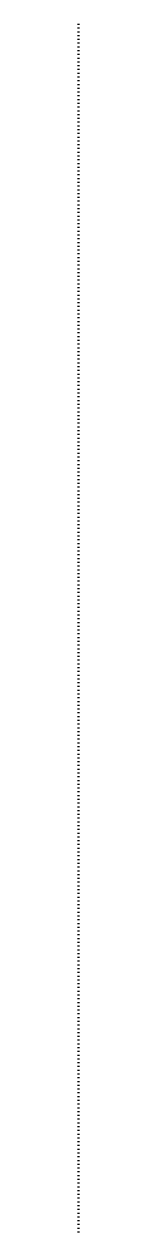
# Model space of a CAD drawing. Extents: x -13000 to 3070, y -38812 to 10330.
# Drawn here: x -13000 to -12999, y 0 to 642 of the extents above; entities that cross this region are included whole.
import ezdxf

# ---------------------------------------------------------------- set-up
doc = ezdxf.new("R2010")
doc.units = 0
for name, color, linetype in [('8', 7, 'Continuous'), ('BARRA DE ANCORAGEM', 7, 'Continuous'), ('CARIMBO', 255, 'Continuous'), ('Demarcação 2', 7, 'Continuous'), ('Escoras', 224, 'Continuous'), ('Folhas', 255, 'Continuous'), ('Forcador', 224, 'Continuous'), ('GARFOS', 7, 'Continuous'), ('material do compensado', 7, 'Continuous'), ('NOMENCLATURA', 7, 'Continuous'), ('SARR_3.5x7', 81, 'Continuous'), ('texto', 7, 'Continuous'), ('Vigas', 7, 'Continuous')]:
    doc.layers.add(name, color=color, linetype=linetype)

msp = doc.modelspace()

# ---------------------------------------------------------------- linework, layer by layer
at = {"layer": '8'}
for p, q in [((-13000, 20), (-12999, 20)), ((-13000, 18), (-12999, 18)), ((-13000, 16), (-12999, 16)), ((-13000, 14), (-12999, 14)), ((-13000, 12), (-12999, 12)), ((-13000, 10), (-12999, 10)), ((-13000, 8), (-12999, 8)), ((-13000, 6), (-12999, 6)), ((-13000, 4), (-12999, 4)), ((-13000, 2), (-12999, 2)), ((-13000, 0), (-12999, 0))]:
    msp.add_line(p, q, dxfattribs=at)
at = {"layer": 'BARRA DE ANCORAGEM'}
for p, q in [((-13000, 20), (-12999, 20)), ((-13000, 18), (-12999, 18)), ((-13000, 16), (-12999, 16)), ((-13000, 14), (-12999, 14)), ((-13000, 12), (-12999, 12)), ((-13000, 10), (-12999, 10)), ((-13000, 8), (-12999, 8)), ((-13000, 6), (-12999, 6)), ((-13000, 4), (-12999, 4)), ((-13000, 2), (-12999, 2)), ((-13000, 0), (-12999, 0))]:
    msp.add_line(p, q, dxfattribs=at)
at = {"layer": 'CARIMBO'}
for p, q in [((-13000, 174), (-12999, 174)), ((-13000, 172), (-12999, 172)), ((-13000, 170), (-12999, 170)), ((-13000, 168), (-12999, 168)), ((-13000, 166), (-12999, 166)), ((-13000, 164), (-12999, 164)), ((-13000, 162), (-12999, 162)), ((-13000, 160), (-12999, 160)), ((-13000, 158), (-12999, 158)), ((-13000, 156), (-12999, 156)), ((-13000, 154), (-12999, 154)), ((-13000, 152), (-12999, 152)), ((-13000, 150), (-12999, 150)), ((-13000, 148), (-12999, 148)), ((-13000, 146), (-12999, 146)), ((-13000, 144), (-12999, 144)), ((-13000, 142), (-12999, 142)), ((-13000, 140), (-12999, 140)), ((-13000, 138), (-12999, 138)), ((-13000, 136), (-12999, 136)), ((-13000, 134), (-12999, 134)), ((-13000, 132), (-12999, 132)), ((-13000, 130), (-12999, 130)), ((-13000, 128), (-12999, 128)), ((-13000, 126), (-12999, 126)), ((-13000, 124), (-12999, 124)), ((-13000, 122), (-12999, 122)), ((-13000, 120), (-12999, 120)), ((-13000, 118), (-12999, 118)), ((-13000, 116), (-12999, 116)), ((-13000, 114), (-12999, 114)), ((-13000, 112), (-12999, 112)), ((-13000, 110), (-12999, 110)), ((-13000, 108), (-12999, 108)), ((-13000, 106), (-12999, 106)), ((-13000, 104), (-12999, 104)), ((-13000, 102), (-12999, 102)), ((-13000, 100), (-12999, 100)), ((-13000, 98), (-12999, 98)), ((-13000, 96), (-12999, 96)), ((-13000, 94), (-12999, 94)), ((-13000, 92), (-12999, 92)), ((-13000, 90), (-12999, 90)), ((-13000, 88), (-12999, 88)), ((-13000, 86), (-12999, 86)), ((-13000, 84), (-12999, 84)), ((-13000, 82), (-12999, 82)), ((-13000, 80), (-12999, 80)), ((-13000, 78), (-12999, 78)), ((-13000, 76), (-12999, 76)), ((-13000, 74), (-12999, 74)), ((-13000, 72), (-12999, 72)), ((-13000, 70), (-12999, 70)), ((-13000, 68), (-12999, 68)), ((-13000, 66), (-12999, 66)), ((-13000, 64), (-12999, 64)), ((-13000, 62), (-12999, 62)), ((-13000, 60), (-12999, 60)), ((-13000, 58), (-12999, 58)), ((-13000, 56), (-12999, 56)), ((-13000, 54), (-12999, 54)), ((-13000, 52), (-12999, 52)), ((-13000, 50), (-12999, 50)), ((-13000, 48), (-12999, 48)), ((-13000, 46), (-12999, 46)), ((-13000, 44), (-12999, 44)), ((-13000, 42), (-12999, 42)), ((-13000, 40), (-12999, 40)), ((-13000, 38), (-12999, 38)), ((-13000, 36), (-12999, 36)), ((-13000, 34), (-12999, 34)), ((-13000, 32), (-12999, 32)), ((-13000, 30), (-12999, 30)), ((-13000, 28), (-12999, 28)), ((-13000, 26), (-12999, 26)), ((-13000, 24), (-12999, 24)), ((-13000, 22), (-12999, 22)), ((-13000, 20), (-12999, 20)), ((-13000, 18), (-12999, 18)), ((-13000, 16), (-12999, 16)), ((-13000, 14), (-12999, 14)), ((-13000, 12), (-12999, 12)), ((-13000, 10), (-12999, 10)), ((-13000, 8), (-12999, 8)), ((-13000, 6), (-12999, 6)), ((-13000, 4), (-12999, 4)), ((-13000, 2), (-12999, 2)), ((-13000, 0), (-12999, 0))]:
    msp.add_line(p, q, dxfattribs=at)
at = {"layer": 'Demarcação 2'}
for p, q in [((-13000, 26), (-12999, 26)), ((-13000, 24), (-12999, 24)), ((-13000, 22), (-12999, 22)), ((-13000, 20), (-12999, 20)), ((-13000, 18), (-12999, 18)), ((-13000, 16), (-12999, 16)), ((-13000, 14), (-12999, 14)), ((-13000, 12), (-12999, 12)), ((-13000, 10), (-12999, 10)), ((-13000, 8), (-12999, 8)), ((-13000, 6), (-12999, 6)), ((-13000, 4), (-12999, 4)), ((-13000, 2), (-12999, 2)), ((-13000, 0), (-12999, 0))]:
    msp.add_line(p, q, dxfattribs=at)
at = {"layer": 'Escoras'}
for p, q in [((-13000, 32), (-12999, 32)), ((-13000, 30), (-12999, 30)), ((-13000, 28), (-12999, 28)), ((-13000, 26), (-12999, 26)), ((-13000, 24), (-12999, 24)), ((-13000, 22), (-12999, 22)), ((-13000, 20), (-12999, 20)), ((-13000, 18), (-12999, 18)), ((-13000, 16), (-12999, 16)), ((-13000, 14), (-12999, 14)), ((-13000, 12), (-12999, 12)), ((-13000, 10), (-12999, 10)), ((-13000, 8), (-12999, 8)), ((-13000, 6), (-12999, 6)), ((-13000, 4), (-12999, 4)), ((-13000, 2), (-12999, 2)), ((-13000, 0), (-12999, 0))]:
    msp.add_line(p, q, dxfattribs=at)
at = {"layer": 'Folhas'}
for p, q in [((-13000, 234), (-12999, 234)), ((-13000, 232), (-12999, 232)), ((-13000, 230), (-12999, 230)), ((-13000, 228), (-12999, 228)), ((-13000, 226), (-12999, 226)), ((-13000, 224), (-12999, 224)), ((-13000, 222), (-12999, 222)), ((-13000, 220), (-12999, 220)), ((-13000, 218), (-12999, 218)), ((-13000, 216), (-12999, 216)), ((-13000, 214), (-12999, 214)), ((-13000, 212), (-12999, 212)), ((-13000, 210), (-12999, 210)), ((-13000, 208), (-12999, 208)), ((-13000, 206), (-12999, 206)), ((-13000, 204), (-12999, 204)), ((-13000, 202), (-12999, 202)), ((-13000, 200), (-12999, 200)), ((-13000, 198), (-12999, 198)), ((-13000, 196), (-12999, 196)), ((-13000, 194), (-12999, 194)), ((-13000, 192), (-12999, 192)), ((-13000, 190), (-12999, 190)), ((-13000, 188), (-12999, 188)), ((-13000, 186), (-12999, 186)), ((-13000, 184), (-12999, 184)), ((-13000, 182), (-12999, 182)), ((-13000, 180), (-12999, 180)), ((-13000, 178), (-12999, 178)), ((-13000, 176), (-12999, 176)), ((-13000, 174), (-12999, 174)), ((-13000, 172), (-12999, 172)), ((-13000, 170), (-12999, 170)), ((-13000, 168), (-12999, 168)), ((-13000, 166), (-12999, 166)), ((-13000, 164), (-12999, 164)), ((-13000, 162), (-12999, 162)), ((-13000, 160), (-12999, 160)), ((-13000, 158), (-12999, 158)), ((-13000, 156), (-12999, 156)), ((-13000, 154), (-12999, 154)), ((-13000, 152), (-12999, 152)), ((-13000, 150), (-12999, 150)), ((-13000, 148), (-12999, 148)), ((-13000, 146), (-12999, 146)), ((-13000, 144), (-12999, 144)), ((-13000, 142), (-12999, 142)), ((-13000, 140), (-12999, 140)), ((-13000, 138), (-12999, 138)), ((-13000, 136), (-12999, 136)), ((-13000, 134), (-12999, 134)), ((-13000, 132), (-12999, 132)), ((-13000, 130), (-12999, 130)), ((-13000, 128), (-12999, 128)), ((-13000, 126), (-12999, 126)), ((-13000, 124), (-12999, 124)), ((-13000, 122), (-12999, 122)), ((-13000, 120), (-12999, 120)), ((-13000, 118), (-12999, 118)), ((-13000, 116), (-12999, 116)), ((-13000, 114), (-12999, 114)), ((-13000, 112), (-12999, 112)), ((-13000, 110), (-12999, 110)), ((-13000, 108), (-12999, 108)), ((-13000, 106), (-12999, 106)), ((-13000, 104), (-12999, 104)), ((-13000, 102), (-12999, 102)), ((-13000, 100), (-12999, 100)), ((-13000, 98), (-12999, 98)), ((-13000, 96), (-12999, 96)), ((-13000, 94), (-12999, 94)), ((-13000, 92), (-12999, 92)), ((-13000, 90), (-12999, 90)), ((-13000, 88), (-12999, 88)), ((-13000, 86), (-12999, 86)), ((-13000, 84), (-12999, 84)), ((-13000, 82), (-12999, 82)), ((-13000, 80), (-12999, 80)), ((-13000, 78), (-12999, 78)), ((-13000, 76), (-12999, 76)), ((-13000, 74), (-12999, 74)), ((-13000, 72), (-12999, 72)), ((-13000, 70), (-12999, 70)), ((-13000, 68), (-12999, 68)), ((-13000, 66), (-12999, 66)), ((-13000, 64), (-12999, 64)), ((-13000, 62), (-12999, 62)), ((-13000, 60), (-12999, 60)), ((-13000, 58), (-12999, 58)), ((-13000, 56), (-12999, 56)), ((-13000, 54), (-12999, 54)), ((-13000, 52), (-12999, 52)), ((-13000, 50), (-12999, 50)), ((-13000, 48), (-12999, 48)), ((-13000, 46), (-12999, 46)), ((-13000, 44), (-12999, 44)), ((-13000, 42), (-12999, 42)), ((-13000, 40), (-12999, 40)), ((-13000, 38), (-12999, 38)), ((-13000, 36), (-12999, 36)), ((-13000, 34), (-12999, 34)), ((-13000, 32), (-12999, 32)), ((-13000, 30), (-12999, 30)), ((-13000, 28), (-12999, 28)), ((-13000, 26), (-12999, 26)), ((-13000, 24), (-12999, 24)), ((-13000, 22), (-12999, 22)), ((-13000, 20), (-12999, 20)), ((-13000, 18), (-12999, 18)), ((-13000, 16), (-12999, 16)), ((-13000, 14), (-12999, 14)), ((-13000, 12), (-12999, 12)), ((-13000, 10), (-12999, 10)), ((-13000, 8), (-12999, 8)), ((-13000, 6), (-12999, 6)), ((-13000, 4), (-12999, 4)), ((-13000, 2), (-12999, 2)), ((-13000, 0), (-12999, 0))]:
    msp.add_line(p, q, dxfattribs=at)
at = {"layer": 'Forcador'}
for p, q in [((-13000, 68), (-12999, 68)), ((-13000, 66), (-12999, 66)), ((-13000, 64), (-12999, 64)), ((-13000, 62), (-12999, 62)), ((-13000, 60), (-12999, 60)), ((-13000, 58), (-12999, 58)), ((-13000, 56), (-12999, 56)), ((-13000, 54), (-12999, 54)), ((-13000, 52), (-12999, 52)), ((-13000, 50), (-12999, 50)), ((-13000, 48), (-12999, 48)), ((-13000, 46), (-12999, 46)), ((-13000, 44), (-12999, 44)), ((-13000, 42), (-12999, 42)), ((-13000, 40), (-12999, 40)), ((-13000, 38), (-12999, 38)), ((-13000, 36), (-12999, 36)), ((-13000, 34), (-12999, 34)), ((-13000, 32), (-12999, 32)), ((-13000, 30), (-12999, 30)), ((-13000, 28), (-12999, 28)), ((-13000, 26), (-12999, 26)), ((-13000, 24), (-12999, 24)), ((-13000, 22), (-12999, 22)), ((-13000, 20), (-12999, 20)), ((-13000, 18), (-12999, 18)), ((-13000, 16), (-12999, 16)), ((-13000, 14), (-12999, 14)), ((-13000, 12), (-12999, 12)), ((-13000, 10), (-12999, 10)), ((-13000, 8), (-12999, 8)), ((-13000, 6), (-12999, 6)), ((-13000, 4), (-12999, 4)), ((-13000, 2), (-12999, 2)), ((-13000, 0), (-12999, 0))]:
    msp.add_line(p, q, dxfattribs=at)
at = {"layer": 'GARFOS'}
for p, q in [((-13000, 46), (-12999, 46)), ((-13000, 44), (-12999, 44)), ((-13000, 42), (-12999, 42)), ((-13000, 40), (-12999, 40)), ((-13000, 38), (-12999, 38)), ((-13000, 36), (-12999, 36)), ((-13000, 34), (-12999, 34)), ((-13000, 32), (-12999, 32)), ((-13000, 30), (-12999, 30)), ((-13000, 28), (-12999, 28)), ((-13000, 26), (-12999, 26)), ((-13000, 24), (-12999, 24)), ((-13000, 22), (-12999, 22)), ((-13000, 20), (-12999, 20)), ((-13000, 18), (-12999, 18)), ((-13000, 16), (-12999, 16)), ((-13000, 14), (-12999, 14)), ((-13000, 12), (-12999, 12)), ((-13000, 10), (-12999, 10)), ((-13000, 8), (-12999, 8)), ((-13000, 6), (-12999, 6)), ((-13000, 4), (-12999, 4)), ((-13000, 2), (-12999, 2)), ((-13000, 0), (-12999, 0))]:
    msp.add_line(p, q, dxfattribs=at)
at = {"layer": 'material do compensado'}
for p, q in [((-13000, 16), (-12999, 16)), ((-13000, 14), (-12999, 14)), ((-13000, 12), (-12999, 12)), ((-13000, 10), (-12999, 10)), ((-13000, 8), (-12999, 8)), ((-13000, 6), (-12999, 6)), ((-13000, 4), (-12999, 4)), ((-13000, 2), (-12999, 2)), ((-13000, 0), (-12999, 0))]:
    msp.add_line(p, q, dxfattribs=at)
at = {"layer": 'MTH-COTAS7'}
for p, q in [((-13000, 642), (-12999, 642)), ((-13000, 640), (-12999, 640)), ((-13000, 638), (-12999, 638)), ((-13000, 636), (-12999, 636)), ((-13000, 634), (-12999, 634)), ((-13000, 632), (-12999, 632)), ((-13000, 630), (-12999, 630)), ((-13000, 628), (-12999, 628)), ((-13000, 626), (-12999, 626)), ((-13000, 624), (-12999, 624)), ((-13000, 622), (-12999, 622)), ((-13000, 620), (-12999, 620)), ((-13000, 618), (-12999, 618)), ((-13000, 616), (-12999, 616)), ((-13000, 614), (-12999, 614)), ((-13000, 612), (-12999, 612)), ((-13000, 610), (-12999, 610)), ((-13000, 608), (-12999, 608)), ((-13000, 606), (-12999, 606)), ((-13000, 604), (-12999, 604)), ((-13000, 602), (-12999, 602)), ((-13000, 600), (-12999, 600)), ((-13000, 598), (-12999, 598)), ((-13000, 596), (-12999, 596)), ((-13000, 594), (-12999, 594)), ((-13000, 592), (-12999, 592)), ((-13000, 590), (-12999, 590)), ((-13000, 588), (-12999, 588)), ((-13000, 586), (-12999, 586)), ((-13000, 584), (-12999, 584)), ((-13000, 582), (-12999, 582)), ((-13000, 580), (-12999, 580)), ((-13000, 578), (-12999, 578)), ((-13000, 576), (-12999, 576)), ((-13000, 574), (-12999, 574)), ((-13000, 572), (-12999, 572)), ((-13000, 570), (-12999, 570)), ((-13000, 568), (-12999, 568)), ((-13000, 566), (-12999, 566)), ((-13000, 564), (-12999, 564)), ((-13000, 562), (-12999, 562)), ((-13000, 560), (-12999, 560)), ((-13000, 558), (-12999, 558)), ((-13000, 556), (-12999, 556)), ((-13000, 554), (-12999, 554)), ((-13000, 552), (-12999, 552)), ((-13000, 550), (-12999, 550)), ((-13000, 548), (-12999, 548)), ((-13000, 546), (-12999, 546)), ((-13000, 544), (-12999, 544)), ((-13000, 542), (-12999, 542)), ((-13000, 540), (-12999, 540)), ((-13000, 538), (-12999, 538)), ((-13000, 536), (-12999, 536)), ((-13000, 534), (-12999, 534)), ((-13000, 532), (-12999, 532)), ((-13000, 530), (-12999, 530)), ((-13000, 528), (-12999, 528)), ((-13000, 526), (-12999, 526)), ((-13000, 524), (-12999, 524)), ((-13000, 522), (-12999, 522)), ((-13000, 520), (-12999, 520)), ((-13000, 518), (-12999, 518)), ((-13000, 516), (-12999, 516)), ((-13000, 514), (-12999, 514)), ((-13000, 512), (-12999, 512)), ((-13000, 510), (-12999, 510)), ((-13000, 508), (-12999, 508)), ((-13000, 506), (-12999, 506)), ((-13000, 504), (-12999, 504)), ((-13000, 502), (-12999, 502)), ((-13000, 500), (-12999, 500)), ((-13000, 498), (-12999, 498)), ((-13000, 496), (-12999, 496)), ((-13000, 494), (-12999, 494)), ((-13000, 492), (-12999, 492)), ((-13000, 490), (-12999, 490)), ((-13000, 488), (-12999, 488)), ((-13000, 486), (-12999, 486)), ((-13000, 484), (-12999, 484)), ((-13000, 482), (-12999, 482)), ((-13000, 480), (-12999, 480)), ((-13000, 478), (-12999, 478)), ((-13000, 476), (-12999, 476)), ((-13000, 474), (-12999, 474)), ((-13000, 472), (-12999, 472)), ((-13000, 470), (-12999, 470)), ((-13000, 468), (-12999, 468)), ((-13000, 466), (-12999, 466)), ((-13000, 464), (-12999, 464)), ((-13000, 462), (-12999, 462)), ((-13000, 460), (-12999, 460)), ((-13000, 458), (-12999, 458)), ((-13000, 456), (-12999, 456)), ((-13000, 454), (-12999, 454)), ((-13000, 452), (-12999, 452)), ((-13000, 450), (-12999, 450)), ((-13000, 448), (-12999, 448)), ((-13000, 446), (-12999, 446)), ((-13000, 444), (-12999, 444)), ((-13000, 442), (-12999, 442)), ((-13000, 440), (-12999, 440)), ((-13000, 438), (-12999, 438)), ((-13000, 436), (-12999, 436)), ((-13000, 434), (-12999, 434)), ((-13000, 432), (-12999, 432)), ((-13000, 430), (-12999, 430)), ((-13000, 428), (-12999, 428)), ((-13000, 426), (-12999, 426)), ((-13000, 424), (-12999, 424)), ((-13000, 422), (-12999, 422)), ((-13000, 420), (-12999, 420)), ((-13000, 418), (-12999, 418)), ((-13000, 416), (-12999, 416)), ((-13000, 414), (-12999, 414)), ((-13000, 412), (-12999, 412)), ((-13000, 410), (-12999, 410)), ((-13000, 408), (-12999, 408)), ((-13000, 406), (-12999, 406)), ((-13000, 404), (-12999, 404)), ((-13000, 402), (-12999, 402)), ((-13000, 400), (-12999, 400)), ((-13000, 398), (-12999, 398)), ((-13000, 396), (-12999, 396)), ((-13000, 394), (-12999, 394)), ((-13000, 392), (-12999, 392)), ((-13000, 390), (-12999, 390)), ((-13000, 388), (-12999, 388)), ((-13000, 386), (-12999, 386)), ((-13000, 384), (-12999, 384)), ((-13000, 382), (-12999, 382)), ((-13000, 380), (-12999, 380)), ((-13000, 378), (-12999, 378)), ((-13000, 376), (-12999, 376)), ((-13000, 374), (-12999, 374)), ((-13000, 372), (-12999, 372)), ((-13000, 370), (-12999, 370)), ((-13000, 368), (-12999, 368)), ((-13000, 366), (-12999, 366)), ((-13000, 364), (-12999, 364)), ((-13000, 362), (-12999, 362)), ((-13000, 360), (-12999, 360)), ((-13000, 358), (-12999, 358)), ((-13000, 356), (-12999, 356)), ((-13000, 354), (-12999, 354)), ((-13000, 352), (-12999, 352)), ((-13000, 350), (-12999, 350)), ((-13000, 348), (-12999, 348)), ((-13000, 346), (-12999, 346)), ((-13000, 344), (-12999, 344)), ((-13000, 342), (-12999, 342)), ((-13000, 340), (-12999, 340)), ((-13000, 338), (-12999, 338)), ((-13000, 336), (-12999, 336)), ((-13000, 334), (-12999, 334)), ((-13000, 332), (-12999, 332)), ((-13000, 330), (-12999, 330)), ((-13000, 328), (-12999, 328)), ((-13000, 326), (-12999, 326)), ((-13000, 324), (-12999, 324)), ((-13000, 322), (-12999, 322)), ((-13000, 320), (-12999, 320)), ((-13000, 318), (-12999, 318)), ((-13000, 316), (-12999, 316)), ((-13000, 314), (-12999, 314)), ((-13000, 312), (-12999, 312)), ((-13000, 310), (-12999, 310)), ((-13000, 308), (-12999, 308)), ((-13000, 306), (-12999, 306)), ((-13000, 304), (-12999, 304)), ((-13000, 302), (-12999, 302)), ((-13000, 300), (-12999, 300)), ((-13000, 298), (-12999, 298)), ((-13000, 296), (-12999, 296)), ((-13000, 294), (-12999, 294)), ((-13000, 292), (-12999, 292)), ((-13000, 290), (-12999, 290)), ((-13000, 288), (-12999, 288)), ((-13000, 286), (-12999, 286)), ((-13000, 284), (-12999, 284)), ((-13000, 282), (-12999, 282)), ((-13000, 280), (-12999, 280)), ((-13000, 278), (-12999, 278)), ((-13000, 276), (-12999, 276)), ((-13000, 274), (-12999, 274)), ((-13000, 272), (-12999, 272)), ((-13000, 270), (-12999, 270)), ((-13000, 268), (-12999, 268)), ((-13000, 266), (-12999, 266)), ((-13000, 264), (-12999, 264)), ((-13000, 262), (-12999, 262)), ((-13000, 260), (-12999, 260)), ((-13000, 258), (-12999, 258)), ((-13000, 256), (-12999, 256)), ((-13000, 254), (-12999, 254)), ((-13000, 252), (-12999, 252)), ((-13000, 250), (-12999, 250)), ((-13000, 248), (-12999, 248)), ((-13000, 246), (-12999, 246)), ((-13000, 244), (-12999, 244)), ((-13000, 242), (-12999, 242)), ((-13000, 240), (-12999, 240)), ((-13000, 238), (-12999, 238)), ((-13000, 236), (-12999, 236)), ((-13000, 234), (-12999, 234)), ((-13000, 232), (-12999, 232)), ((-13000, 230), (-12999, 230)), ((-13000, 228), (-12999, 228)), ((-13000, 226), (-12999, 226)), ((-13000, 224), (-12999, 224)), ((-13000, 222), (-12999, 222)), ((-13000, 220), (-12999, 220)), ((-13000, 218), (-12999, 218)), ((-13000, 216), (-12999, 216)), ((-13000, 214), (-12999, 214)), ((-13000, 212), (-12999, 212)), ((-13000, 210), (-12999, 210)), ((-13000, 208), (-12999, 208)), ((-13000, 206), (-12999, 206)), ((-13000, 204), (-12999, 204)), ((-13000, 202), (-12999, 202)), ((-13000, 200), (-12999, 200)), ((-13000, 198), (-12999, 198)), ((-13000, 196), (-12999, 196)), ((-13000, 194), (-12999, 194)), ((-13000, 192), (-12999, 192)), ((-13000, 190), (-12999, 190)), ((-13000, 188), (-12999, 188)), ((-13000, 186), (-12999, 186)), ((-13000, 184), (-12999, 184)), ((-13000, 182), (-12999, 182)), ((-13000, 180), (-12999, 180)), ((-13000, 178), (-12999, 178)), ((-13000, 176), (-12999, 176)), ((-13000, 174), (-12999, 174)), ((-13000, 172), (-12999, 172)), ((-13000, 170), (-12999, 170)), ((-13000, 168), (-12999, 168)), ((-13000, 166), (-12999, 166)), ((-13000, 164), (-12999, 164)), ((-13000, 162), (-12999, 162)), ((-13000, 160), (-12999, 160)), ((-13000, 158), (-12999, 158)), ((-13000, 156), (-12999, 156)), ((-13000, 154), (-12999, 154)), ((-13000, 152), (-12999, 152)), ((-13000, 150), (-12999, 150)), ((-13000, 148), (-12999, 148)), ((-13000, 146), (-12999, 146)), ((-13000, 144), (-12999, 144)), ((-13000, 142), (-12999, 142)), ((-13000, 140), (-12999, 140)), ((-13000, 138), (-12999, 138)), ((-13000, 136), (-12999, 136)), ((-13000, 134), (-12999, 134)), ((-13000, 132), (-12999, 132)), ((-13000, 130), (-12999, 130)), ((-13000, 128), (-12999, 128)), ((-13000, 126), (-12999, 126)), ((-13000, 124), (-12999, 124)), ((-13000, 122), (-12999, 122)), ((-13000, 120), (-12999, 120)), ((-13000, 118), (-12999, 118)), ((-13000, 116), (-12999, 116)), ((-13000, 114), (-12999, 114)), ((-13000, 112), (-12999, 112)), ((-13000, 110), (-12999, 110)), ((-13000, 108), (-12999, 108)), ((-13000, 106), (-12999, 106)), ((-13000, 104), (-12999, 104)), ((-13000, 102), (-12999, 102)), ((-13000, 100), (-12999, 100)), ((-13000, 98), (-12999, 98)), ((-13000, 96), (-12999, 96)), ((-13000, 94), (-12999, 94)), ((-13000, 92), (-12999, 92)), ((-13000, 90), (-12999, 90)), ((-13000, 88), (-12999, 88)), ((-13000, 86), (-12999, 86)), ((-13000, 84), (-12999, 84)), ((-13000, 82), (-12999, 82)), ((-13000, 80), (-12999, 80)), ((-13000, 78), (-12999, 78)), ((-13000, 76), (-12999, 76)), ((-13000, 74), (-12999, 74)), ((-13000, 72), (-12999, 72)), ((-13000, 70), (-12999, 70)), ((-13000, 68), (-12999, 68)), ((-13000, 66), (-12999, 66)), ((-13000, 64), (-12999, 64)), ((-13000, 62), (-12999, 62)), ((-13000, 60), (-12999, 60)), ((-13000, 58), (-12999, 58)), ((-13000, 56), (-12999, 56)), ((-13000, 54), (-12999, 54)), ((-13000, 52), (-12999, 52)), ((-13000, 50), (-12999, 50)), ((-13000, 48), (-12999, 48)), ((-13000, 46), (-12999, 46)), ((-13000, 44), (-12999, 44)), ((-13000, 42), (-12999, 42)), ((-13000, 40), (-12999, 40)), ((-13000, 38), (-12999, 38)), ((-13000, 36), (-12999, 36)), ((-13000, 34), (-12999, 34)), ((-13000, 32), (-12999, 32)), ((-13000, 30), (-12999, 30)), ((-13000, 28), (-12999, 28)), ((-13000, 26), (-12999, 26)), ((-13000, 24), (-12999, 24)), ((-13000, 22), (-12999, 22)), ((-13000, 20), (-12999, 20)), ((-13000, 18), (-12999, 18)), ((-13000, 16), (-12999, 16)), ((-13000, 14), (-12999, 14)), ((-13000, 12), (-12999, 12)), ((-13000, 10), (-12999, 10)), ((-13000, 8), (-12999, 8)), ((-13000, 6), (-12999, 6)), ((-13000, 4), (-12999, 4)), ((-13000, 2), (-12999, 2)), ((-13000, 0), (-12999, 0))]:
    msp.add_line(p, q, dxfattribs=at)
at = {"layer": 'MTH-SIMB_COTA'}
for p, q in [((-13000, 642), (-12999, 642)), ((-13000, 640), (-12999, 640)), ((-13000, 638), (-12999, 638)), ((-13000, 636), (-12999, 636)), ((-13000, 634), (-12999, 634)), ((-13000, 632), (-12999, 632)), ((-13000, 630), (-12999, 630)), ((-13000, 628), (-12999, 628)), ((-13000, 626), (-12999, 626)), ((-13000, 624), (-12999, 624)), ((-13000, 622), (-12999, 622)), ((-13000, 620), (-12999, 620)), ((-13000, 618), (-12999, 618)), ((-13000, 616), (-12999, 616)), ((-13000, 614), (-12999, 614)), ((-13000, 612), (-12999, 612)), ((-13000, 610), (-12999, 610)), ((-13000, 608), (-12999, 608)), ((-13000, 606), (-12999, 606)), ((-13000, 604), (-12999, 604)), ((-13000, 602), (-12999, 602)), ((-13000, 600), (-12999, 600)), ((-13000, 598), (-12999, 598)), ((-13000, 596), (-12999, 596)), ((-13000, 594), (-12999, 594)), ((-13000, 592), (-12999, 592)), ((-13000, 590), (-12999, 590)), ((-13000, 588), (-12999, 588)), ((-13000, 586), (-12999, 586)), ((-13000, 584), (-12999, 584)), ((-13000, 582), (-12999, 582)), ((-13000, 580), (-12999, 580)), ((-13000, 578), (-12999, 578)), ((-13000, 576), (-12999, 576)), ((-13000, 574), (-12999, 574)), ((-13000, 572), (-12999, 572)), ((-13000, 570), (-12999, 570)), ((-13000, 568), (-12999, 568)), ((-13000, 566), (-12999, 566)), ((-13000, 564), (-12999, 564)), ((-13000, 562), (-12999, 562)), ((-13000, 560), (-12999, 560)), ((-13000, 558), (-12999, 558)), ((-13000, 556), (-12999, 556)), ((-13000, 554), (-12999, 554)), ((-13000, 552), (-12999, 552)), ((-13000, 550), (-12999, 550)), ((-13000, 548), (-12999, 548)), ((-13000, 546), (-12999, 546)), ((-13000, 544), (-12999, 544)), ((-13000, 542), (-12999, 542)), ((-13000, 540), (-12999, 540)), ((-13000, 538), (-12999, 538)), ((-13000, 536), (-12999, 536)), ((-13000, 534), (-12999, 534)), ((-13000, 532), (-12999, 532)), ((-13000, 530), (-12999, 530)), ((-13000, 528), (-12999, 528)), ((-13000, 526), (-12999, 526)), ((-13000, 524), (-12999, 524)), ((-13000, 522), (-12999, 522)), ((-13000, 520), (-12999, 520)), ((-13000, 518), (-12999, 518)), ((-13000, 516), (-12999, 516)), ((-13000, 514), (-12999, 514)), ((-13000, 512), (-12999, 512)), ((-13000, 510), (-12999, 510)), ((-13000, 508), (-12999, 508)), ((-13000, 506), (-12999, 506)), ((-13000, 504), (-12999, 504)), ((-13000, 502), (-12999, 502)), ((-13000, 500), (-12999, 500)), ((-13000, 498), (-12999, 498)), ((-13000, 496), (-12999, 496)), ((-13000, 494), (-12999, 494)), ((-13000, 492), (-12999, 492)), ((-13000, 490), (-12999, 490)), ((-13000, 488), (-12999, 488)), ((-13000, 486), (-12999, 486)), ((-13000, 484), (-12999, 484)), ((-13000, 482), (-12999, 482)), ((-13000, 480), (-12999, 480)), ((-13000, 478), (-12999, 478)), ((-13000, 476), (-12999, 476)), ((-13000, 474), (-12999, 474)), ((-13000, 472), (-12999, 472)), ((-13000, 470), (-12999, 470)), ((-13000, 468), (-12999, 468)), ((-13000, 466), (-12999, 466)), ((-13000, 464), (-12999, 464)), ((-13000, 462), (-12999, 462)), ((-13000, 460), (-12999, 460)), ((-13000, 458), (-12999, 458)), ((-13000, 456), (-12999, 456)), ((-13000, 454), (-12999, 454)), ((-13000, 452), (-12999, 452)), ((-13000, 450), (-12999, 450)), ((-13000, 448), (-12999, 448)), ((-13000, 446), (-12999, 446)), ((-13000, 444), (-12999, 444)), ((-13000, 442), (-12999, 442)), ((-13000, 440), (-12999, 440)), ((-13000, 438), (-12999, 438)), ((-13000, 436), (-12999, 436)), ((-13000, 434), (-12999, 434)), ((-13000, 432), (-12999, 432)), ((-13000, 430), (-12999, 430)), ((-13000, 428), (-12999, 428)), ((-13000, 426), (-12999, 426)), ((-13000, 424), (-12999, 424)), ((-13000, 422), (-12999, 422)), ((-13000, 420), (-12999, 420)), ((-13000, 418), (-12999, 418)), ((-13000, 416), (-12999, 416)), ((-13000, 414), (-12999, 414)), ((-13000, 412), (-12999, 412)), ((-13000, 410), (-12999, 410)), ((-13000, 408), (-12999, 408)), ((-13000, 406), (-12999, 406)), ((-13000, 404), (-12999, 404)), ((-13000, 402), (-12999, 402)), ((-13000, 400), (-12999, 400)), ((-13000, 398), (-12999, 398)), ((-13000, 396), (-12999, 396)), ((-13000, 394), (-12999, 394)), ((-13000, 392), (-12999, 392)), ((-13000, 390), (-12999, 390)), ((-13000, 388), (-12999, 388)), ((-13000, 386), (-12999, 386)), ((-13000, 384), (-12999, 384)), ((-13000, 382), (-12999, 382)), ((-13000, 380), (-12999, 380)), ((-13000, 378), (-12999, 378)), ((-13000, 376), (-12999, 376)), ((-13000, 374), (-12999, 374)), ((-13000, 372), (-12999, 372)), ((-13000, 370), (-12999, 370)), ((-13000, 368), (-12999, 368)), ((-13000, 366), (-12999, 366)), ((-13000, 364), (-12999, 364)), ((-13000, 362), (-12999, 362)), ((-13000, 360), (-12999, 360)), ((-13000, 358), (-12999, 358)), ((-13000, 356), (-12999, 356)), ((-13000, 354), (-12999, 354)), ((-13000, 352), (-12999, 352)), ((-13000, 350), (-12999, 350)), ((-13000, 348), (-12999, 348)), ((-13000, 346), (-12999, 346)), ((-13000, 344), (-12999, 344)), ((-13000, 342), (-12999, 342)), ((-13000, 340), (-12999, 340)), ((-13000, 338), (-12999, 338)), ((-13000, 336), (-12999, 336)), ((-13000, 334), (-12999, 334)), ((-13000, 332), (-12999, 332)), ((-13000, 330), (-12999, 330)), ((-13000, 328), (-12999, 328)), ((-13000, 326), (-12999, 326)), ((-13000, 324), (-12999, 324)), ((-13000, 322), (-12999, 322)), ((-13000, 320), (-12999, 320)), ((-13000, 318), (-12999, 318)), ((-13000, 316), (-12999, 316)), ((-13000, 314), (-12999, 314)), ((-13000, 312), (-12999, 312)), ((-13000, 310), (-12999, 310)), ((-13000, 308), (-12999, 308)), ((-13000, 306), (-12999, 306)), ((-13000, 304), (-12999, 304)), ((-13000, 302), (-12999, 302)), ((-13000, 300), (-12999, 300)), ((-13000, 298), (-12999, 298)), ((-13000, 296), (-12999, 296)), ((-13000, 294), (-12999, 294)), ((-13000, 292), (-12999, 292)), ((-13000, 290), (-12999, 290)), ((-13000, 288), (-12999, 288)), ((-13000, 286), (-12999, 286)), ((-13000, 284), (-12999, 284)), ((-13000, 282), (-12999, 282)), ((-13000, 280), (-12999, 280)), ((-13000, 278), (-12999, 278)), ((-13000, 276), (-12999, 276)), ((-13000, 274), (-12999, 274)), ((-13000, 272), (-12999, 272)), ((-13000, 270), (-12999, 270)), ((-13000, 268), (-12999, 268)), ((-13000, 266), (-12999, 266)), ((-13000, 264), (-12999, 264)), ((-13000, 262), (-12999, 262)), ((-13000, 260), (-12999, 260)), ((-13000, 258), (-12999, 258)), ((-13000, 256), (-12999, 256)), ((-13000, 254), (-12999, 254)), ((-13000, 252), (-12999, 252)), ((-13000, 250), (-12999, 250)), ((-13000, 248), (-12999, 248)), ((-13000, 246), (-12999, 246)), ((-13000, 244), (-12999, 244)), ((-13000, 242), (-12999, 242)), ((-13000, 240), (-12999, 240)), ((-13000, 238), (-12999, 238)), ((-13000, 236), (-12999, 236)), ((-13000, 234), (-12999, 234)), ((-13000, 232), (-12999, 232)), ((-13000, 230), (-12999, 230)), ((-13000, 228), (-12999, 228)), ((-13000, 226), (-12999, 226)), ((-13000, 224), (-12999, 224)), ((-13000, 222), (-12999, 222)), ((-13000, 220), (-12999, 220)), ((-13000, 218), (-12999, 218)), ((-13000, 216), (-12999, 216)), ((-13000, 214), (-12999, 214)), ((-13000, 212), (-12999, 212)), ((-13000, 210), (-12999, 210)), ((-13000, 208), (-12999, 208)), ((-13000, 206), (-12999, 206)), ((-13000, 204), (-12999, 204)), ((-13000, 202), (-12999, 202)), ((-13000, 200), (-12999, 200)), ((-13000, 198), (-12999, 198)), ((-13000, 196), (-12999, 196)), ((-13000, 194), (-12999, 194)), ((-13000, 192), (-12999, 192)), ((-13000, 190), (-12999, 190)), ((-13000, 188), (-12999, 188)), ((-13000, 186), (-12999, 186)), ((-13000, 184), (-12999, 184)), ((-13000, 182), (-12999, 182)), ((-13000, 180), (-12999, 180)), ((-13000, 178), (-12999, 178)), ((-13000, 176), (-12999, 176)), ((-13000, 174), (-12999, 174)), ((-13000, 172), (-12999, 172)), ((-13000, 170), (-12999, 170)), ((-13000, 168), (-12999, 168)), ((-13000, 166), (-12999, 166)), ((-13000, 164), (-12999, 164)), ((-13000, 162), (-12999, 162)), ((-13000, 160), (-12999, 160)), ((-13000, 158), (-12999, 158)), ((-13000, 156), (-12999, 156)), ((-13000, 154), (-12999, 154)), ((-13000, 152), (-12999, 152)), ((-13000, 150), (-12999, 150)), ((-13000, 148), (-12999, 148)), ((-13000, 146), (-12999, 146)), ((-13000, 144), (-12999, 144)), ((-13000, 142), (-12999, 142)), ((-13000, 140), (-12999, 140)), ((-13000, 138), (-12999, 138)), ((-13000, 136), (-12999, 136)), ((-13000, 134), (-12999, 134)), ((-13000, 132), (-12999, 132)), ((-13000, 130), (-12999, 130)), ((-13000, 128), (-12999, 128)), ((-13000, 126), (-12999, 126)), ((-13000, 124), (-12999, 124)), ((-13000, 122), (-12999, 122)), ((-13000, 120), (-12999, 120)), ((-13000, 118), (-12999, 118)), ((-13000, 116), (-12999, 116)), ((-13000, 114), (-12999, 114)), ((-13000, 112), (-12999, 112)), ((-13000, 110), (-12999, 110)), ((-13000, 108), (-12999, 108)), ((-13000, 106), (-12999, 106)), ((-13000, 104), (-12999, 104)), ((-13000, 102), (-12999, 102)), ((-13000, 100), (-12999, 100)), ((-13000, 98), (-12999, 98)), ((-13000, 96), (-12999, 96)), ((-13000, 94), (-12999, 94)), ((-13000, 92), (-12999, 92)), ((-13000, 90), (-12999, 90)), ((-13000, 88), (-12999, 88)), ((-13000, 86), (-12999, 86)), ((-13000, 84), (-12999, 84)), ((-13000, 82), (-12999, 82)), ((-13000, 80), (-12999, 80)), ((-13000, 78), (-12999, 78)), ((-13000, 76), (-12999, 76)), ((-13000, 74), (-12999, 74)), ((-13000, 72), (-12999, 72)), ((-13000, 70), (-12999, 70)), ((-13000, 68), (-12999, 68)), ((-13000, 66), (-12999, 66)), ((-13000, 64), (-12999, 64)), ((-13000, 62), (-12999, 62)), ((-13000, 60), (-12999, 60)), ((-13000, 58), (-12999, 58)), ((-13000, 56), (-12999, 56)), ((-13000, 54), (-12999, 54)), ((-13000, 52), (-12999, 52)), ((-13000, 50), (-12999, 50)), ((-13000, 48), (-12999, 48)), ((-13000, 46), (-12999, 46)), ((-13000, 44), (-12999, 44)), ((-13000, 42), (-12999, 42)), ((-13000, 40), (-12999, 40)), ((-13000, 38), (-12999, 38)), ((-13000, 36), (-12999, 36)), ((-13000, 34), (-12999, 34)), ((-13000, 32), (-12999, 32)), ((-13000, 30), (-12999, 30)), ((-13000, 28), (-12999, 28)), ((-13000, 26), (-12999, 26)), ((-13000, 24), (-12999, 24)), ((-13000, 22), (-12999, 22)), ((-13000, 20), (-12999, 20)), ((-13000, 18), (-12999, 18)), ((-13000, 16), (-12999, 16)), ((-13000, 14), (-12999, 14)), ((-13000, 12), (-12999, 12)), ((-13000, 10), (-12999, 10)), ((-13000, 8), (-12999, 8)), ((-13000, 6), (-12999, 6)), ((-13000, 4), (-12999, 4)), ((-13000, 2), (-12999, 2)), ((-13000, 0), (-12999, 0))]:
    msp.add_line(p, q, dxfattribs=at)
at = {"layer": 'NOMENCLATURA'}
for p, q in [((-13000, 30), (-12999, 30)), ((-13000, 28), (-12999, 28)), ((-13000, 26), (-12999, 26)), ((-13000, 24), (-12999, 24)), ((-13000, 22), (-12999, 22)), ((-13000, 20), (-12999, 20)), ((-13000, 18), (-12999, 18)), ((-13000, 16), (-12999, 16)), ((-13000, 14), (-12999, 14)), ((-13000, 12), (-12999, 12)), ((-13000, 10), (-12999, 10)), ((-13000, 8), (-12999, 8)), ((-13000, 6), (-12999, 6)), ((-13000, 4), (-12999, 4)), ((-13000, 2), (-12999, 2)), ((-13000, 0), (-12999, 0))]:
    msp.add_line(p, q, dxfattribs=at)
at = {"layer": 'SARR_3.5x7'}
for p, q in [((-13000, 642), (-12999, 642)), ((-13000, 640), (-12999, 640)), ((-13000, 638), (-12999, 638)), ((-13000, 636), (-12999, 636)), ((-13000, 634), (-12999, 634)), ((-13000, 632), (-12999, 632)), ((-13000, 630), (-12999, 630)), ((-13000, 628), (-12999, 628)), ((-13000, 626), (-12999, 626)), ((-13000, 624), (-12999, 624)), ((-13000, 622), (-12999, 622)), ((-13000, 620), (-12999, 620)), ((-13000, 618), (-12999, 618)), ((-13000, 616), (-12999, 616)), ((-13000, 614), (-12999, 614)), ((-13000, 612), (-12999, 612)), ((-13000, 610), (-12999, 610)), ((-13000, 608), (-12999, 608)), ((-13000, 606), (-12999, 606)), ((-13000, 604), (-12999, 604)), ((-13000, 602), (-12999, 602)), ((-13000, 600), (-12999, 600)), ((-13000, 598), (-12999, 598)), ((-13000, 596), (-12999, 596)), ((-13000, 594), (-12999, 594)), ((-13000, 592), (-12999, 592)), ((-13000, 590), (-12999, 590)), ((-13000, 588), (-12999, 588)), ((-13000, 586), (-12999, 586)), ((-13000, 584), (-12999, 584)), ((-13000, 582), (-12999, 582)), ((-13000, 580), (-12999, 580)), ((-13000, 578), (-12999, 578)), ((-13000, 576), (-12999, 576)), ((-13000, 574), (-12999, 574)), ((-13000, 572), (-12999, 572)), ((-13000, 570), (-12999, 570)), ((-13000, 568), (-12999, 568)), ((-13000, 566), (-12999, 566)), ((-13000, 564), (-12999, 564)), ((-13000, 562), (-12999, 562)), ((-13000, 560), (-12999, 560)), ((-13000, 558), (-12999, 558)), ((-13000, 556), (-12999, 556)), ((-13000, 554), (-12999, 554)), ((-13000, 552), (-12999, 552)), ((-13000, 550), (-12999, 550)), ((-13000, 548), (-12999, 548)), ((-13000, 546), (-12999, 546)), ((-13000, 544), (-12999, 544)), ((-13000, 542), (-12999, 542)), ((-13000, 540), (-12999, 540)), ((-13000, 538), (-12999, 538)), ((-13000, 536), (-12999, 536)), ((-13000, 534), (-12999, 534)), ((-13000, 532), (-12999, 532)), ((-13000, 530), (-12999, 530)), ((-13000, 528), (-12999, 528)), ((-13000, 526), (-12999, 526)), ((-13000, 524), (-12999, 524)), ((-13000, 522), (-12999, 522)), ((-13000, 520), (-12999, 520)), ((-13000, 518), (-12999, 518)), ((-13000, 516), (-12999, 516)), ((-13000, 514), (-12999, 514)), ((-13000, 512), (-12999, 512)), ((-13000, 510), (-12999, 510)), ((-13000, 508), (-12999, 508)), ((-13000, 506), (-12999, 506)), ((-13000, 504), (-12999, 504)), ((-13000, 502), (-12999, 502)), ((-13000, 500), (-12999, 500)), ((-13000, 498), (-12999, 498)), ((-13000, 496), (-12999, 496)), ((-13000, 494), (-12999, 494)), ((-13000, 492), (-12999, 492)), ((-13000, 490), (-12999, 490)), ((-13000, 488), (-12999, 488)), ((-13000, 486), (-12999, 486)), ((-13000, 484), (-12999, 484)), ((-13000, 482), (-12999, 482)), ((-13000, 480), (-12999, 480)), ((-13000, 478), (-12999, 478)), ((-13000, 476), (-12999, 476)), ((-13000, 474), (-12999, 474)), ((-13000, 472), (-12999, 472)), ((-13000, 470), (-12999, 470)), ((-13000, 468), (-12999, 468)), ((-13000, 466), (-12999, 466)), ((-13000, 464), (-12999, 464)), ((-13000, 462), (-12999, 462)), ((-13000, 460), (-12999, 460)), ((-13000, 458), (-12999, 458)), ((-13000, 456), (-12999, 456)), ((-13000, 454), (-12999, 454)), ((-13000, 452), (-12999, 452)), ((-13000, 450), (-12999, 450)), ((-13000, 448), (-12999, 448)), ((-13000, 446), (-12999, 446)), ((-13000, 444), (-12999, 444)), ((-13000, 442), (-12999, 442)), ((-13000, 440), (-12999, 440)), ((-13000, 438), (-12999, 438)), ((-13000, 436), (-12999, 436)), ((-13000, 434), (-12999, 434)), ((-13000, 432), (-12999, 432)), ((-13000, 430), (-12999, 430)), ((-13000, 428), (-12999, 428)), ((-13000, 426), (-12999, 426)), ((-13000, 424), (-12999, 424)), ((-13000, 422), (-12999, 422)), ((-13000, 420), (-12999, 420)), ((-13000, 418), (-12999, 418)), ((-13000, 416), (-12999, 416)), ((-13000, 414), (-12999, 414)), ((-13000, 412), (-12999, 412)), ((-13000, 410), (-12999, 410)), ((-13000, 408), (-12999, 408)), ((-13000, 406), (-12999, 406)), ((-13000, 404), (-12999, 404)), ((-13000, 402), (-12999, 402)), ((-13000, 400), (-12999, 400)), ((-13000, 398), (-12999, 398)), ((-13000, 396), (-12999, 396)), ((-13000, 394), (-12999, 394)), ((-13000, 392), (-12999, 392)), ((-13000, 390), (-12999, 390)), ((-13000, 388), (-12999, 388)), ((-13000, 386), (-12999, 386)), ((-13000, 384), (-12999, 384)), ((-13000, 382), (-12999, 382)), ((-13000, 380), (-12999, 380)), ((-13000, 378), (-12999, 378)), ((-13000, 376), (-12999, 376)), ((-13000, 374), (-12999, 374)), ((-13000, 372), (-12999, 372)), ((-13000, 370), (-12999, 370)), ((-13000, 368), (-12999, 368)), ((-13000, 366), (-12999, 366)), ((-13000, 364), (-12999, 364)), ((-13000, 362), (-12999, 362)), ((-13000, 360), (-12999, 360)), ((-13000, 358), (-12999, 358)), ((-13000, 356), (-12999, 356)), ((-13000, 354), (-12999, 354)), ((-13000, 352), (-12999, 352)), ((-13000, 350), (-12999, 350)), ((-13000, 348), (-12999, 348)), ((-13000, 346), (-12999, 346)), ((-13000, 344), (-12999, 344)), ((-13000, 342), (-12999, 342)), ((-13000, 340), (-12999, 340)), ((-13000, 338), (-12999, 338)), ((-13000, 336), (-12999, 336)), ((-13000, 334), (-12999, 334)), ((-13000, 332), (-12999, 332)), ((-13000, 330), (-12999, 330)), ((-13000, 328), (-12999, 328)), ((-13000, 326), (-12999, 326)), ((-13000, 324), (-12999, 324)), ((-13000, 322), (-12999, 322)), ((-13000, 320), (-12999, 320)), ((-13000, 318), (-12999, 318)), ((-13000, 316), (-12999, 316)), ((-13000, 314), (-12999, 314)), ((-13000, 312), (-12999, 312)), ((-13000, 310), (-12999, 310)), ((-13000, 308), (-12999, 308)), ((-13000, 306), (-12999, 306)), ((-13000, 304), (-12999, 304)), ((-13000, 302), (-12999, 302)), ((-13000, 300), (-12999, 300)), ((-13000, 298), (-12999, 298)), ((-13000, 296), (-12999, 296)), ((-13000, 294), (-12999, 294)), ((-13000, 292), (-12999, 292)), ((-13000, 290), (-12999, 290)), ((-13000, 288), (-12999, 288)), ((-13000, 286), (-12999, 286)), ((-13000, 284), (-12999, 284)), ((-13000, 282), (-12999, 282)), ((-13000, 280), (-12999, 280)), ((-13000, 278), (-12999, 278)), ((-13000, 276), (-12999, 276)), ((-13000, 274), (-12999, 274)), ((-13000, 272), (-12999, 272)), ((-13000, 270), (-12999, 270)), ((-13000, 268), (-12999, 268)), ((-13000, 266), (-12999, 266)), ((-13000, 264), (-12999, 264)), ((-13000, 262), (-12999, 262)), ((-13000, 260), (-12999, 260)), ((-13000, 258), (-12999, 258)), ((-13000, 256), (-12999, 256)), ((-13000, 254), (-12999, 254)), ((-13000, 252), (-12999, 252)), ((-13000, 250), (-12999, 250)), ((-13000, 248), (-12999, 248)), ((-13000, 246), (-12999, 246)), ((-13000, 244), (-12999, 244)), ((-13000, 242), (-12999, 242)), ((-13000, 240), (-12999, 240)), ((-13000, 238), (-12999, 238)), ((-13000, 236), (-12999, 236)), ((-13000, 234), (-12999, 234)), ((-13000, 232), (-12999, 232)), ((-13000, 230), (-12999, 230)), ((-13000, 228), (-12999, 228)), ((-13000, 226), (-12999, 226)), ((-13000, 224), (-12999, 224)), ((-13000, 222), (-12999, 222)), ((-13000, 220), (-12999, 220)), ((-13000, 218), (-12999, 218)), ((-13000, 216), (-12999, 216)), ((-13000, 214), (-12999, 214)), ((-13000, 212), (-12999, 212)), ((-13000, 210), (-12999, 210)), ((-13000, 208), (-12999, 208)), ((-13000, 206), (-12999, 206)), ((-13000, 204), (-12999, 204)), ((-13000, 202), (-12999, 202)), ((-13000, 200), (-12999, 200)), ((-13000, 198), (-12999, 198)), ((-13000, 196), (-12999, 196)), ((-13000, 194), (-12999, 194)), ((-13000, 192), (-12999, 192)), ((-13000, 190), (-12999, 190)), ((-13000, 188), (-12999, 188)), ((-13000, 186), (-12999, 186)), ((-13000, 184), (-12999, 184)), ((-13000, 182), (-12999, 182)), ((-13000, 180), (-12999, 180)), ((-13000, 178), (-12999, 178)), ((-13000, 176), (-12999, 176)), ((-13000, 174), (-12999, 174)), ((-13000, 172), (-12999, 172)), ((-13000, 170), (-12999, 170)), ((-13000, 168), (-12999, 168)), ((-13000, 166), (-12999, 166)), ((-13000, 164), (-12999, 164)), ((-13000, 162), (-12999, 162)), ((-13000, 160), (-12999, 160)), ((-13000, 158), (-12999, 158)), ((-13000, 156), (-12999, 156)), ((-13000, 154), (-12999, 154)), ((-13000, 152), (-12999, 152)), ((-13000, 150), (-12999, 150)), ((-13000, 148), (-12999, 148)), ((-13000, 146), (-12999, 146)), ((-13000, 144), (-12999, 144)), ((-13000, 142), (-12999, 142)), ((-13000, 140), (-12999, 140)), ((-13000, 138), (-12999, 138)), ((-13000, 136), (-12999, 136)), ((-13000, 134), (-12999, 134)), ((-13000, 132), (-12999, 132)), ((-13000, 130), (-12999, 130)), ((-13000, 128), (-12999, 128)), ((-13000, 126), (-12999, 126)), ((-13000, 124), (-12999, 124)), ((-13000, 122), (-12999, 122)), ((-13000, 120), (-12999, 120)), ((-13000, 118), (-12999, 118)), ((-13000, 116), (-12999, 116)), ((-13000, 114), (-12999, 114)), ((-13000, 112), (-12999, 112)), ((-13000, 110), (-12999, 110)), ((-13000, 108), (-12999, 108)), ((-13000, 106), (-12999, 106)), ((-13000, 104), (-12999, 104)), ((-13000, 102), (-12999, 102)), ((-13000, 100), (-12999, 100)), ((-13000, 98), (-12999, 98)), ((-13000, 96), (-12999, 96)), ((-13000, 94), (-12999, 94)), ((-13000, 92), (-12999, 92)), ((-13000, 90), (-12999, 90)), ((-13000, 88), (-12999, 88)), ((-13000, 86), (-12999, 86)), ((-13000, 84), (-12999, 84)), ((-13000, 82), (-12999, 82)), ((-13000, 80), (-12999, 80)), ((-13000, 78), (-12999, 78)), ((-13000, 76), (-12999, 76)), ((-13000, 74), (-12999, 74)), ((-13000, 72), (-12999, 72)), ((-13000, 70), (-12999, 70)), ((-13000, 68), (-12999, 68)), ((-13000, 66), (-12999, 66)), ((-13000, 64), (-12999, 64)), ((-13000, 62), (-12999, 62)), ((-13000, 60), (-12999, 60)), ((-13000, 58), (-12999, 58)), ((-13000, 56), (-12999, 56)), ((-13000, 54), (-12999, 54)), ((-13000, 52), (-12999, 52)), ((-13000, 50), (-12999, 50)), ((-13000, 48), (-12999, 48)), ((-13000, 46), (-12999, 46)), ((-13000, 44), (-12999, 44)), ((-13000, 42), (-12999, 42)), ((-13000, 40), (-12999, 40)), ((-13000, 38), (-12999, 38)), ((-13000, 36), (-12999, 36)), ((-13000, 34), (-12999, 34)), ((-13000, 32), (-12999, 32)), ((-13000, 30), (-12999, 30)), ((-13000, 28), (-12999, 28)), ((-13000, 26), (-12999, 26)), ((-13000, 24), (-12999, 24)), ((-13000, 22), (-12999, 22)), ((-13000, 20), (-12999, 20)), ((-13000, 18), (-12999, 18)), ((-13000, 16), (-12999, 16)), ((-13000, 14), (-12999, 14)), ((-13000, 12), (-12999, 12)), ((-13000, 10), (-12999, 10)), ((-13000, 8), (-12999, 8)), ((-13000, 6), (-12999, 6)), ((-13000, 4), (-12999, 4)), ((-13000, 2), (-12999, 2)), ((-13000, 0), (-12999, 0))]:
    msp.add_line(p, q, dxfattribs=at)
at = {"layer": 'TEXTO'}
for p, q in [((-13000, 562), (-12999, 562)), ((-13000, 560), (-12999, 560)), ((-13000, 558), (-12999, 558)), ((-13000, 556), (-12999, 556)), ((-13000, 554), (-12999, 554)), ((-13000, 552), (-12999, 552)), ((-13000, 550), (-12999, 550)), ((-13000, 548), (-12999, 548)), ((-13000, 546), (-12999, 546)), ((-13000, 544), (-12999, 544)), ((-13000, 542), (-12999, 542)), ((-13000, 540), (-12999, 540)), ((-13000, 538), (-12999, 538)), ((-13000, 536), (-12999, 536)), ((-13000, 534), (-12999, 534)), ((-13000, 532), (-12999, 532)), ((-13000, 530), (-12999, 530)), ((-13000, 528), (-12999, 528)), ((-13000, 526), (-12999, 526)), ((-13000, 524), (-12999, 524)), ((-13000, 522), (-12999, 522)), ((-13000, 520), (-12999, 520)), ((-13000, 518), (-12999, 518)), ((-13000, 516), (-12999, 516)), ((-13000, 514), (-12999, 514)), ((-13000, 512), (-12999, 512)), ((-13000, 510), (-12999, 510)), ((-13000, 508), (-12999, 508)), ((-13000, 506), (-12999, 506)), ((-13000, 504), (-12999, 504)), ((-13000, 502), (-12999, 502)), ((-13000, 500), (-12999, 500)), ((-13000, 498), (-12999, 498)), ((-13000, 496), (-12999, 496)), ((-13000, 494), (-12999, 494)), ((-13000, 492), (-12999, 492)), ((-13000, 490), (-12999, 490)), ((-13000, 488), (-12999, 488)), ((-13000, 486), (-12999, 486)), ((-13000, 484), (-12999, 484)), ((-13000, 482), (-12999, 482)), ((-13000, 480), (-12999, 480)), ((-13000, 478), (-12999, 478)), ((-13000, 476), (-12999, 476)), ((-13000, 474), (-12999, 474)), ((-13000, 472), (-12999, 472)), ((-13000, 470), (-12999, 470)), ((-13000, 468), (-12999, 468)), ((-13000, 466), (-12999, 466)), ((-13000, 464), (-12999, 464)), ((-13000, 462), (-12999, 462)), ((-13000, 460), (-12999, 460)), ((-13000, 458), (-12999, 458)), ((-13000, 456), (-12999, 456)), ((-13000, 454), (-12999, 454)), ((-13000, 452), (-12999, 452)), ((-13000, 450), (-12999, 450)), ((-13000, 448), (-12999, 448)), ((-13000, 446), (-12999, 446)), ((-13000, 444), (-12999, 444)), ((-13000, 442), (-12999, 442)), ((-13000, 440), (-12999, 440)), ((-13000, 438), (-12999, 438)), ((-13000, 436), (-12999, 436)), ((-13000, 434), (-12999, 434)), ((-13000, 432), (-12999, 432)), ((-13000, 430), (-12999, 430)), ((-13000, 428), (-12999, 428)), ((-13000, 426), (-12999, 426)), ((-13000, 424), (-12999, 424)), ((-13000, 422), (-12999, 422)), ((-13000, 420), (-12999, 420)), ((-13000, 418), (-12999, 418)), ((-13000, 416), (-12999, 416)), ((-13000, 414), (-12999, 414)), ((-13000, 412), (-12999, 412)), ((-13000, 410), (-12999, 410)), ((-13000, 408), (-12999, 408)), ((-13000, 406), (-12999, 406)), ((-13000, 404), (-12999, 404)), ((-13000, 402), (-12999, 402)), ((-13000, 400), (-12999, 400)), ((-13000, 398), (-12999, 398)), ((-13000, 396), (-12999, 396)), ((-13000, 394), (-12999, 394)), ((-13000, 392), (-12999, 392)), ((-13000, 390), (-12999, 390)), ((-13000, 388), (-12999, 388)), ((-13000, 386), (-12999, 386)), ((-13000, 384), (-12999, 384)), ((-13000, 382), (-12999, 382)), ((-13000, 380), (-12999, 380)), ((-13000, 378), (-12999, 378)), ((-13000, 376), (-12999, 376)), ((-13000, 374), (-12999, 374)), ((-13000, 372), (-12999, 372)), ((-13000, 370), (-12999, 370)), ((-13000, 368), (-12999, 368)), ((-13000, 366), (-12999, 366)), ((-13000, 364), (-12999, 364)), ((-13000, 362), (-12999, 362)), ((-13000, 360), (-12999, 360)), ((-13000, 358), (-12999, 358)), ((-13000, 356), (-12999, 356)), ((-13000, 354), (-12999, 354)), ((-13000, 352), (-12999, 352)), ((-13000, 350), (-12999, 350)), ((-13000, 348), (-12999, 348)), ((-13000, 346), (-12999, 346)), ((-13000, 344), (-12999, 344)), ((-13000, 342), (-12999, 342)), ((-13000, 340), (-12999, 340)), ((-13000, 338), (-12999, 338)), ((-13000, 336), (-12999, 336)), ((-13000, 334), (-12999, 334)), ((-13000, 332), (-12999, 332)), ((-13000, 330), (-12999, 330)), ((-13000, 328), (-12999, 328)), ((-13000, 326), (-12999, 326)), ((-13000, 324), (-12999, 324)), ((-13000, 322), (-12999, 322)), ((-13000, 320), (-12999, 320)), ((-13000, 318), (-12999, 318)), ((-13000, 316), (-12999, 316)), ((-13000, 314), (-12999, 314)), ((-13000, 312), (-12999, 312)), ((-13000, 310), (-12999, 310)), ((-13000, 308), (-12999, 308)), ((-13000, 306), (-12999, 306)), ((-13000, 304), (-12999, 304)), ((-13000, 302), (-12999, 302)), ((-13000, 300), (-12999, 300)), ((-13000, 298), (-12999, 298)), ((-13000, 296), (-12999, 296)), ((-13000, 294), (-12999, 294)), ((-13000, 292), (-12999, 292)), ((-13000, 290), (-12999, 290)), ((-13000, 288), (-12999, 288)), ((-13000, 286), (-12999, 286)), ((-13000, 284), (-12999, 284)), ((-13000, 282), (-12999, 282)), ((-13000, 280), (-12999, 280)), ((-13000, 278), (-12999, 278)), ((-13000, 276), (-12999, 276)), ((-13000, 274), (-12999, 274)), ((-13000, 272), (-12999, 272)), ((-13000, 270), (-12999, 270)), ((-13000, 268), (-12999, 268)), ((-13000, 266), (-12999, 266)), ((-13000, 264), (-12999, 264)), ((-13000, 262), (-12999, 262)), ((-13000, 260), (-12999, 260)), ((-13000, 258), (-12999, 258)), ((-13000, 256), (-12999, 256)), ((-13000, 254), (-12999, 254)), ((-13000, 252), (-12999, 252)), ((-13000, 250), (-12999, 250)), ((-13000, 248), (-12999, 248)), ((-13000, 246), (-12999, 246)), ((-13000, 244), (-12999, 244)), ((-13000, 242), (-12999, 242)), ((-13000, 240), (-12999, 240)), ((-13000, 238), (-12999, 238)), ((-13000, 236), (-12999, 236)), ((-13000, 234), (-12999, 234)), ((-13000, 232), (-12999, 232)), ((-13000, 230), (-12999, 230)), ((-13000, 228), (-12999, 228)), ((-13000, 226), (-12999, 226)), ((-13000, 224), (-12999, 224)), ((-13000, 222), (-12999, 222)), ((-13000, 220), (-12999, 220)), ((-13000, 218), (-12999, 218)), ((-13000, 216), (-12999, 216)), ((-13000, 214), (-12999, 214)), ((-13000, 212), (-12999, 212)), ((-13000, 210), (-12999, 210)), ((-13000, 208), (-12999, 208)), ((-13000, 206), (-12999, 206)), ((-13000, 204), (-12999, 204)), ((-13000, 202), (-12999, 202)), ((-13000, 200), (-12999, 200)), ((-13000, 198), (-12999, 198)), ((-13000, 196), (-12999, 196)), ((-13000, 194), (-12999, 194)), ((-13000, 192), (-12999, 192)), ((-13000, 190), (-12999, 190)), ((-13000, 188), (-12999, 188)), ((-13000, 186), (-12999, 186)), ((-13000, 184), (-12999, 184)), ((-13000, 182), (-12999, 182)), ((-13000, 180), (-12999, 180)), ((-13000, 178), (-12999, 178)), ((-13000, 176), (-12999, 176)), ((-13000, 174), (-12999, 174)), ((-13000, 172), (-12999, 172)), ((-13000, 170), (-12999, 170)), ((-13000, 168), (-12999, 168)), ((-13000, 166), (-12999, 166)), ((-13000, 164), (-12999, 164)), ((-13000, 162), (-12999, 162)), ((-13000, 160), (-12999, 160)), ((-13000, 158), (-12999, 158)), ((-13000, 156), (-12999, 156)), ((-13000, 154), (-12999, 154)), ((-13000, 152), (-12999, 152)), ((-13000, 150), (-12999, 150)), ((-13000, 148), (-12999, 148)), ((-13000, 146), (-12999, 146)), ((-13000, 144), (-12999, 144)), ((-13000, 142), (-12999, 142)), ((-13000, 140), (-12999, 140)), ((-13000, 138), (-12999, 138)), ((-13000, 136), (-12999, 136)), ((-13000, 134), (-12999, 134)), ((-13000, 132), (-12999, 132)), ((-13000, 130), (-12999, 130)), ((-13000, 128), (-12999, 128)), ((-13000, 126), (-12999, 126)), ((-13000, 124), (-12999, 124)), ((-13000, 122), (-12999, 122)), ((-13000, 120), (-12999, 120)), ((-13000, 118), (-12999, 118)), ((-13000, 116), (-12999, 116)), ((-13000, 114), (-12999, 114)), ((-13000, 112), (-12999, 112)), ((-13000, 110), (-12999, 110)), ((-13000, 108), (-12999, 108)), ((-13000, 106), (-12999, 106)), ((-13000, 104), (-12999, 104)), ((-13000, 102), (-12999, 102)), ((-13000, 100), (-12999, 100)), ((-13000, 98), (-12999, 98)), ((-13000, 96), (-12999, 96)), ((-13000, 94), (-12999, 94)), ((-13000, 92), (-12999, 92)), ((-13000, 90), (-12999, 90)), ((-13000, 88), (-12999, 88)), ((-13000, 86), (-12999, 86)), ((-13000, 84), (-12999, 84)), ((-13000, 82), (-12999, 82)), ((-13000, 80), (-12999, 80)), ((-13000, 78), (-12999, 78)), ((-13000, 76), (-12999, 76)), ((-13000, 74), (-12999, 74)), ((-13000, 72), (-12999, 72)), ((-13000, 70), (-12999, 70)), ((-13000, 68), (-12999, 68)), ((-13000, 66), (-12999, 66)), ((-13000, 64), (-12999, 64)), ((-13000, 62), (-12999, 62)), ((-13000, 60), (-12999, 60)), ((-13000, 58), (-12999, 58)), ((-13000, 56), (-12999, 56)), ((-13000, 54), (-12999, 54)), ((-13000, 52), (-12999, 52)), ((-13000, 50), (-12999, 50)), ((-13000, 48), (-12999, 48)), ((-13000, 46), (-12999, 46)), ((-13000, 44), (-12999, 44)), ((-13000, 42), (-12999, 42)), ((-13000, 40), (-12999, 40)), ((-13000, 38), (-12999, 38)), ((-13000, 36), (-12999, 36)), ((-13000, 34), (-12999, 34)), ((-13000, 32), (-12999, 32)), ((-13000, 30), (-12999, 30)), ((-13000, 28), (-12999, 28)), ((-13000, 26), (-12999, 26)), ((-13000, 24), (-12999, 24)), ((-13000, 22), (-12999, 22)), ((-13000, 20), (-12999, 20)), ((-13000, 18), (-12999, 18)), ((-13000, 16), (-12999, 16)), ((-13000, 14), (-12999, 14)), ((-13000, 12), (-12999, 12)), ((-13000, 10), (-12999, 10)), ((-13000, 8), (-12999, 8)), ((-13000, 6), (-12999, 6)), ((-13000, 4), (-12999, 4)), ((-13000, 2), (-12999, 2)), ((-13000, 0), (-12999, 0))]:
    msp.add_line(p, q, dxfattribs=at)
at = {"layer": 'Vigas'}
for p, q in [((-13000, 34), (-12999, 34)), ((-13000, 32), (-12999, 32)), ((-13000, 30), (-12999, 30)), ((-13000, 28), (-12999, 28)), ((-13000, 26), (-12999, 26)), ((-13000, 24), (-12999, 24)), ((-13000, 22), (-12999, 22)), ((-13000, 20), (-12999, 20)), ((-13000, 18), (-12999, 18)), ((-13000, 16), (-12999, 16)), ((-13000, 14), (-12999, 14)), ((-13000, 12), (-12999, 12)), ((-13000, 10), (-12999, 10)), ((-13000, 8), (-12999, 8)), ((-13000, 6), (-12999, 6)), ((-13000, 4), (-12999, 4)), ((-13000, 2), (-12999, 2)), ((-13000, 0), (-12999, 0))]:
    msp.add_line(p, q, dxfattribs=at)

doc.saveas('drawing.dxf')
